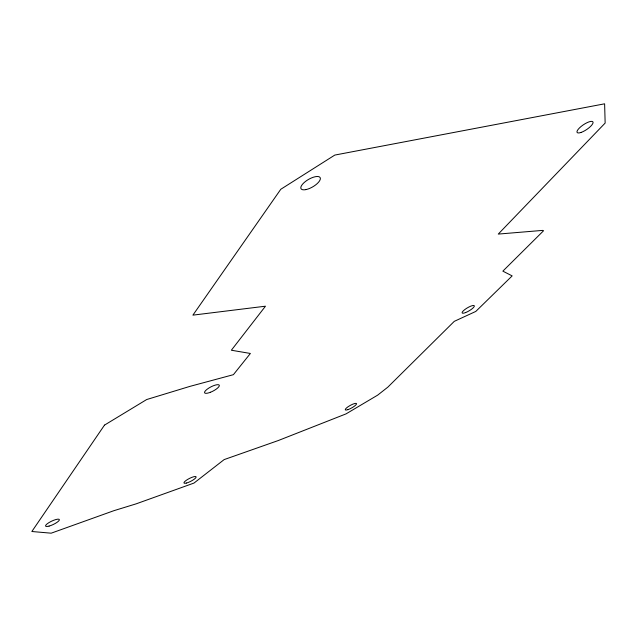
<?xml version="1.0" encoding="UTF-8"?>
<svg xmlns="http://www.w3.org/2000/svg" width="637" height="637" viewBox="0 0 637 637"><rect width="100%" height="100%" fill="white"/><g stroke="black" fill="none" stroke-linecap="round" stroke-linejoin="round"><path stroke-width="0.96" d="M104.492 425.118L31.85 531.505L51.175 533.185L113.951 510.667L136.111 503.859L193.99 483.069L224.16 459.588L278.273 440.541L346.026 413.891L377.685 395.123L387.837 387.145L454.277 321.351L475.791 311.437L512.156 275.893L502.856 271.147L543.576 230.729L542.533 230.403L498.261 234.082L605.15 123.068L604.617 103.815L334.799 155.078L280.782 189.277L192.9 315.14L265.47 306.198L231.358 350.231L250.381 353.463L233.397 374.675L189.922 386.38L146.685 399.534L104.492 425.118M210.425 392.281L208.952 392.798A8.265 2.357 -27.4 0 1 207.121 389.247A8.265 2.357 -27.4 0 1 219.112 385.003A8.265 2.357 -27.4 0 1 210.425 392.281M186.522 483.037A6.824 1.585 -27.1 0 0 196.132 477.153A6.824 1.585 -27.1 0 0 187.461 479.542A6.824 1.585 -27.1 0 0 186.522 483.037M49.089 526.09A7.636 1.855 -25.4 0 0 59.4 519.72A7.636 1.855 -25.4 0 0 48.882 522.651A7.636 1.855 -25.4 0 0 49.089 526.09M348.001 409.631A6.442 1.457 -29 0 0 356.577 403.794A6.442 1.457 -29 0 0 348.12 406.709A6.442 1.457 -29 0 0 348.001 409.631M465.679 312.552A7.071 1.728 -30.6 0 0 474.342 305.824A7.071 1.728 -30.6 0 0 464.652 309.686A7.071 1.728 -30.6 0 0 465.679 312.552M305.856 189.619A11.052 4.276 -30.2 0 0 320.379 178.456A11.052 4.276 -30.2 0 0 305.545 181.402A11.052 4.276 -30.2 0 0 305.856 189.619M580.952 132.48A9.507 2.89 -33.8 0 0 593.087 122.463A9.507 2.89 -33.8 0 0 581.032 126.524A9.507 2.89 -33.8 0 0 580.952 132.48"/></g></svg>
